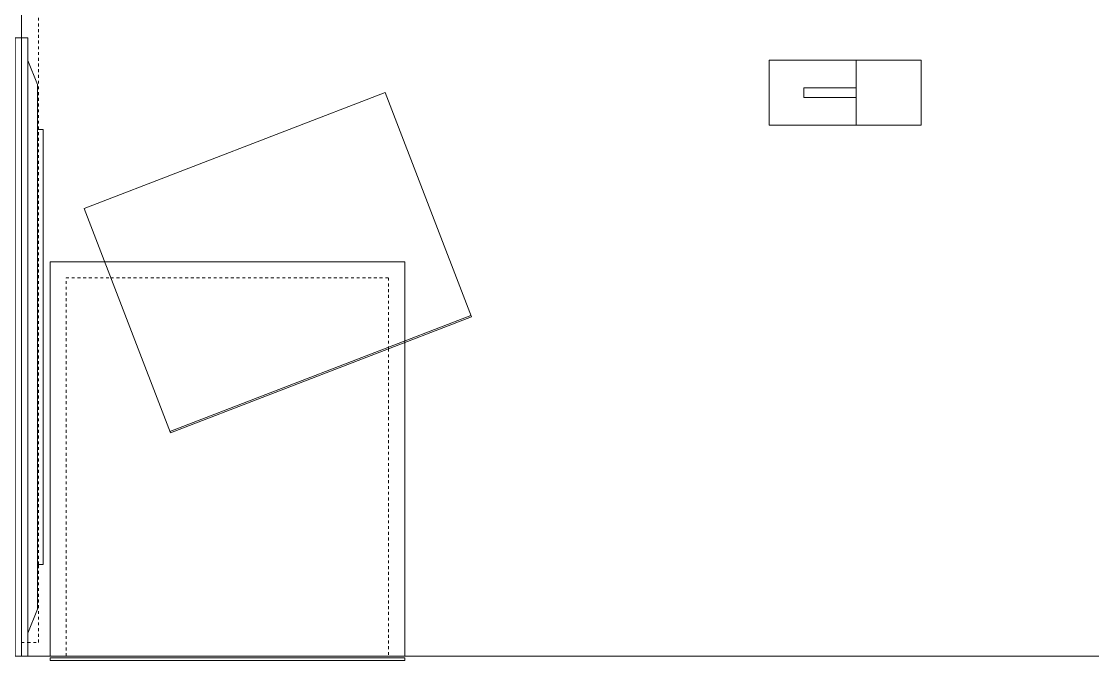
# Model space of a CAD drawing. Header units: inches. Extents: x 29752 to 31446, y 4278 to 5722.
# Drawn here: x 31034.93 to 31081.74, y 5083.19 to 5111.1 of the extents above; entities that cross this region are included whole.
import ezdxf

# ---------------------------------------------------------------- set-up
doc = ezdxf.new("R2010")
doc.units = ezdxf.units.IN
doc.header["$MEASUREMENT"] = 0
doc.linetypes.add('Dash', pattern=[0.25, 0.125, -0.125])
doc.layers.add('I-FURN', color=30, linetype='Continuous', lineweight=9)
doc.layers.add('I-FURN-HDLN', color=30, linetype='Dash', lineweight=9)

# ---------------------------------------------------------------- blocks, each defined once
blk = doc.blocks.new('Desk_Structures-Teknion-JNDBB_Structural_Beam_Double_Sided-R2015 - Double Sided-V78-FIRST FLOOR POWER _ SIGNAL')
at = {"layer": 'I-FURN-HDLN'}
for p, q in [((-35.25, -7.001), (-35.25, -0.945)), ((-35.25, -25.999), (-35.25, -7.001)), ((-35.25, -29.408), (-35.25, -25.999)), ((-36, -29.408), (-35.725, -29.408)), ((-35.725, -29.408), (-35.25, -29.408))]:
    blk.add_line(p, q, dxfattribs=at)
blk = doc.blocks.new('Desk-Teknion-JNWDSN-Double_Sided_Rectangular-R2015 - 60_ Depth-6281706-FIRST FLOOR POWER _ SIGNAL')
at = {"layer": 'I-FURN'}
for p, q in [((-36, -0.945), (-36, -3)), ((-36, -3), (-36, -30)), ((-3.327, -6.816), (-3.327, -3.972)), ((-3.327, -3.972), (0.479, -3.972)), ((0.479, -3.972), (3.327, -3.972)), ((0.479, -6.816), (0.479, -3.972)), ((3.327, -3.972), (3.327, -6.816)), ((-1.8, -5.181), (-1.8, -5.606)), ((0.479, -5.181), (-1.8, -5.181)), ((-1.8, -5.606), (0.479, -5.606)), ((0.479, -6.816), (-3.327, -6.816)), ((3.327, -6.816), (0.479, -6.816)), ((-36, -30), (-35.725, -30)), ((-35.725, -30), (36, -30))]:
    blk.add_line(p, q, dxfattribs=at)
blk = doc.blocks.new('Accessories-Teknion-JNAMD-Drawer_Module-R2015 - Letter Size-6171627-FIRST FLOOR POWER _ SIGNAL')
at = {"layer": 'I-FURN'}
for p, q in [((7.049, 5.22), (-7.049, 5.22)), ((-7.049, 5.22), (-7.049, -5.28)), ((7.049, -5.28), (7.049, 5.22)), ((-7.049, -5.22), (7.049, -5.22)), ((-7.049, -5.28), (7.049, -5.28))]:
    blk.add_line(p, q, dxfattribs=at)
blk = doc.blocks.new('Storage-Freestanding-Teknion-JNFMP-Mobile_Pedestal_with_Seat-R2015 - Metal-V64-FIRST FLOOR POWER _ SIGNAL')
at = {"layer": 'I-FURN'}
for p, q in [((-5.365, 8.55), (-7.75, 8.55)), ((-7.75, 8.55), (-7.75, -8.67)), ((7.75, 8.55), (-5.365, 8.55)), ((7.75, 5.024), (7.75, 8.55)), ((7.75, -8.67), (7.75, 5.024)), ((-7.75, -8.67), (7.75, -8.67)), ((7.75, -8.749), (-7.75, -8.749)), ((-7.75, -8.749), (-7.75, -8.867)), ((-7.75, -8.867), (7.75, -8.867)), ((7.75, -8.867), (7.75, -8.749))]:
    blk.add_line(p, q, dxfattribs=at)
at = {"layer": 'I-FURN-HDLN'}
for p, q in [((-7.049, -8.67), (-7.049, 7.849)), ((-7.049, 7.849), (-5.095, 7.849)), ((-5.095, 7.849), (7.049, 7.849)), ((7.049, 7.849), (7.049, 4.755)), ((7.049, 4.755), (7.049, -8.67))]:
    blk.add_line(p, q, dxfattribs=at)
blk = doc.blocks.new('Screen-Desk_Mounted-Teknion-JNSAEW-Felt_Elevated-R2015 - Standard Width-6171626-FIRST FLOOR POWER _ SIGNAL')
at = {"layer": 'I-FURN'}
for p, q in [((-9.499, 0.945), (9.499, 0.945)), ((-9.499, 0.703), (-9.499, 0.945)), ((9.499, 0.945), (9.499, 0.703)), ((-12.5, 0.276), (-11.452, 0.703)), ((-11.452, 0.703), (11.452, 0.703)), ((9.499, 0.703), (-9.499, 0.703)), ((11.452, 0.703), (12.5, 0.276)), ((-13.5, -0.276), (-13.5, 0.276)), ((-13.5, 0.276), (13.5, 0.276)), ((12.5, 0.276), (-12.5, 0.276)), ((13.5, 0.276), (13.5, -0.276)), ((13.5, -0.276), (-13.5, -0.276)), ((-12.5, -0.276), (12.5, -0.276)), ((-11.452, -0.703), (-12.5, -0.276)), ((12.5, -0.276), (11.452, -0.703)), ((11.452, -0.703), (-11.452, -0.703)), ((-9.499, -0.703), (9.499, -0.703)), ((-9.499, -0.945), (-9.499, -0.703)), ((9.499, -0.703), (9.499, -0.945)), ((9.499, -0.945), (-9.499, -0.945))]:
    blk.add_line(p, q, dxfattribs=at)

msp = doc.modelspace()

# ---------------------------------------------------------------- block references
at = {"layer": 'I-FURN'}
for name, p in [('Desk-Teknion-JNWDSN-Double_Sided_Rectangular-R2015 - 60_ Depth-6281706-FIRST FLOOR POWER _ SIGNAL', (31070.927, 5113.391)), ('Desk_Structures-Teknion-JNDBB_Structural_Beam_Double_Sided-R2015 - Double Sided-V78-FIRST FLOOR POWER _ SIGNAL', (31070.927, 5113.391)), ('Storage-Freestanding-Teknion-JNFMP-Mobile_Pedestal_with_Seat-R2015 - Metal-V64-FIRST FLOOR POWER _ SIGNAL', (31043.927, 5092.061))]:
    msp.add_blockref(name, p, dxfattribs=at)
for name, p, rotation in [('Screen-Desk_Mounted-Teknion-JNSAEW-Felt_Elevated-R2015 - Standard Width-6171626-FIRST FLOOR POWER _ SIGNAL', (31034.927, 5096.891), 89.9999999999997), ('Accessories-Teknion-JNAMD-Drawer_Module-R2015 - Letter Size-6171627-FIRST FLOOR POWER _ SIGNAL', (31046.118, 5100.603), 21.05322958333144)]:
    msp.add_blockref(name, p, dxfattribs=dict(at, rotation=rotation))

doc.saveas('drawing.dxf')
